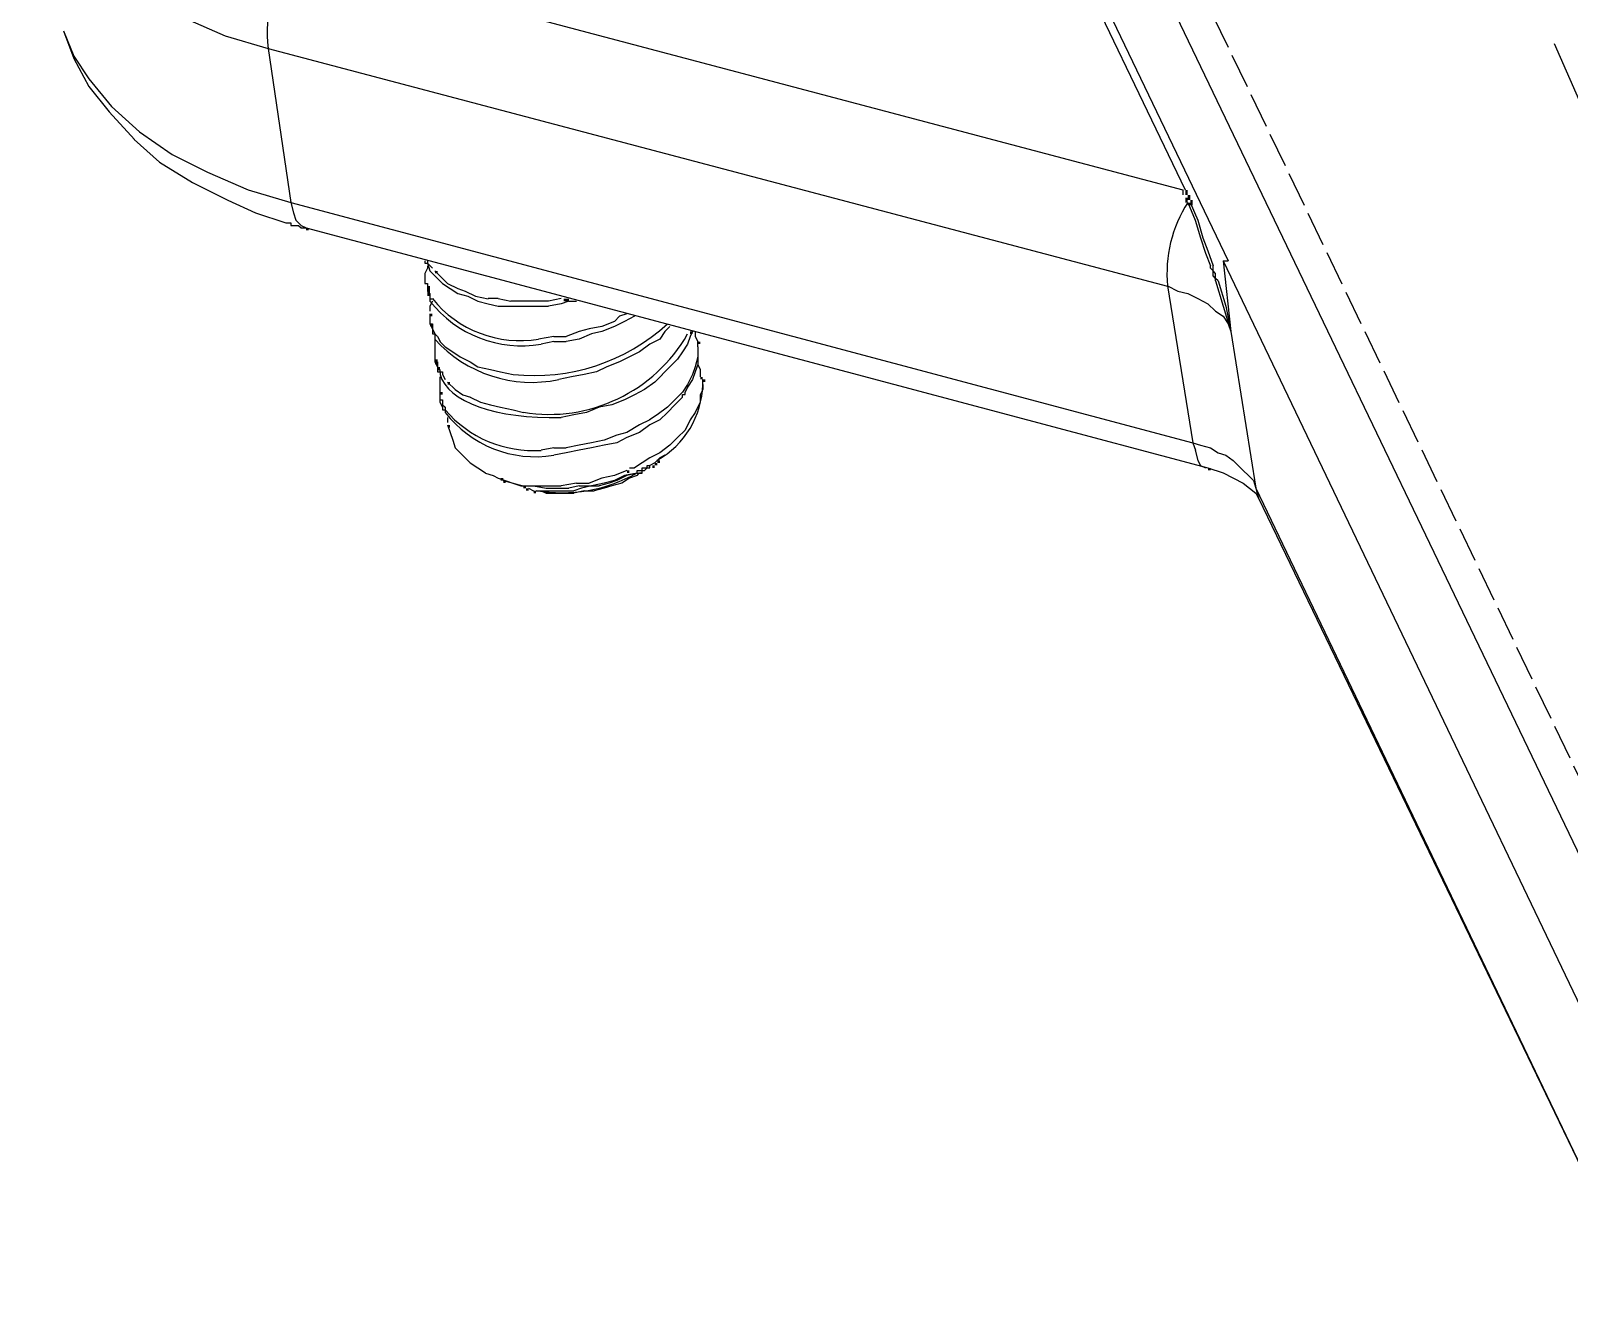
# Model space of a CAD drawing. Header units: millimetres. Extents: x 25 to 550, y -188 to 205.
# Drawn here: x 120.75 to 137.94, y -148.79 to -134.73 of the extents above; entities that cross this region are included whole.
import ezdxf

# ---------------------------------------------------------------- set-up
doc = ezdxf.new("R2010")
doc.units = ezdxf.units.MM
doc.linetypes.add('PDF_IMPORT', pattern=[1, 0.8, -0.2])
doc.layers.add('PDF_图层 1', color=7, linetype='Continuous', true_color=0x231f20)

msp = doc.modelspace()

# ---------------------------------------------------------------- linework, layer by layer
at = {"layer": 'PDF_图层 1', "color": 7, "linetype": 'PDF_IMPORT', "lineweight": -3, "ltscale": 0.486414}
msp.add_lwpolyline([(126.113, -118.255), (139.628, -146.359)], dxfattribs=at)
at = {"layer": 'PDF_图层 1', "color": 7, "lineweight": -3}
for points in [[(125.774, -118.396), (138.979, -145.879)], [(128.032, -124.604), (134.126, -137.301)], [(128.003, -124.773), (133.646, -136.511)], [(120.752, -132.645), (120.78, -132.758), (120.808, -132.843), (120.949, -133.21), (121.118, -133.52), (121.401, -133.831), (121.683, -134.113), (122.078, -134.367), (122.473, -134.592), (122.924, -134.79), (123.404, -134.931)], [(123.714, -133.887), (133.619, -136.511)], [(121.118, -134.734), (121.231, -135.044)], [(121.118, -134.734), (121.231, -135.016)], [(137.766, -134.875), (138.076, -135.58)], [(121.231, -135.016), (121.4, -135.27)], [(121.231, -135.044), (121.4, -135.354)], [(123.404, -134.931), (123.658, -136.652)], [(123.404, -134.931), (133.449, -137.584)], [(121.4, -135.27), (121.654, -135.58)], [(121.4, -135.354), (121.626, -135.637)], [(121.626, -135.637), (121.909, -135.947)], [(121.654, -135.58), (121.965, -135.862)], [(121.965, -135.862), (122.332, -136.116)], [(121.908, -135.947), (122.191, -136.201)], [(122.191, -136.201), (122.557, -136.426)], [(122.332, -136.116), (122.727, -136.314)], [(122.557, -136.426), (122.952, -136.624)], [(122.727, -136.314), (123.178, -136.511)], [(123.178, -136.511), (123.658, -136.652)], [(133.618, -136.511), (133.618, -136.567)], [(122.952, -136.624), (123.263, -136.765)], [(123.263, -136.765), (123.602, -136.878)], [(123.658, -136.652), (133.731, -139.333)], [(123.658, -136.652), (123.686, -136.765)], [(123.686, -136.765), (123.714, -136.85)], [(133.675, -136.652), (133.759, -136.85)], [(133.703, -136.652), (133.788, -136.85), (133.844, -137.047), (133.9, -137.189), (133.957, -137.357)], [(123.602, -136.878), (123.658, -136.878), (123.658, -136.906), (123.743, -136.906), (123.771, -136.934), (123.827, -136.934)], [(123.714, -136.85), (123.771, -136.906)], [(123.771, -136.906), (123.827, -136.935)], [(123.827, -136.934), (133.9, -139.615)], [(133.759, -136.85), (133.816, -137.047)], [(133.816, -137.047), (133.872, -137.216)], [(133.872, -137.216), (133.929, -137.357)], [(125.153, -137.301), (125.153, -137.33), (125.182, -137.33)], [(125.181, -137.386), (125.153, -137.442)], [(125.153, -137.442), (125.153, -137.527)], [(125.181, -137.301), (125.181, -137.33)], [(125.181, -137.329), (125.21, -137.414), (125.266, -137.47), (125.351, -137.555), (125.435, -137.612), (125.52, -137.668), (125.633, -137.696), (125.746, -137.753), (125.859, -137.781), (125.972, -137.81), (126.113, -137.81), (126.254, -137.81), (126.395, -137.81), (126.536, -137.81)], [(125.181, -137.329), (125.238, -137.386)], [(125.181, -137.357), (125.181, -137.386)], [(125.266, -137.414), (125.351, -137.499)], [(133.985, -137.527), (133.985, -137.499), (133.957, -137.47), (133.957, -137.414), (133.929, -137.386), (133.929, -137.358)], [(134.013, -137.527), (133.985, -137.499), (133.985, -137.442), (133.957, -137.414), (133.957, -137.358)], [(134.07, -137.301), (138.274, -146.076)], [(134.07, -137.301), (134.154, -138.091)], [(134.07, -137.301), (134.126, -137.301)], [(125.153, -137.527), (125.153, -137.556), (125.182, -137.556), (125.182, -137.583)], [(125.181, -137.583), (125.181, -137.64), (125.21, -137.668), (125.21, -137.696)], [(125.351, -137.499), (125.407, -137.555)], [(125.407, -137.555), (125.52, -137.611)], [(125.52, -137.611), (125.605, -137.64)], [(125.605, -137.64), (125.718, -137.696)], [(133.449, -137.583), (133.731, -139.333)], [(133.449, -137.583), (133.562, -137.64), (133.675, -137.668), (133.787, -137.724), (133.9, -137.781), (133.985, -137.866), (134.07, -137.922), (134.126, -138.007), (134.154, -138.091)], [(133.985, -137.527), (134.07, -137.809)], [(134.013, -137.527), (134.098, -137.809), (134.154, -138.091)], [(125.21, -137.696), (125.21, -137.725), (125.238, -137.725)], [(125.21, -137.696), (125.21, -137.753)], [(125.238, -137.753), (125.21, -137.809)], [(125.21, -137.809), (125.21, -137.865)], [(125.718, -137.696), (125.859, -137.725)], [(125.971, -137.724), (125.859, -137.724)], [(125.971, -137.724), (126.113, -137.753)], [(126.677, -137.724), (126.536, -137.753), (126.395, -137.753), (126.254, -137.753), (126.113, -137.753)], [(126.677, -137.781), (126.536, -137.809)], [(126.762, -137.753), (126.677, -137.781)], [(126.762, -137.753), (126.846, -137.753)], [(134.07, -137.809), (134.154, -138.091)], [(125.21, -137.894), (125.21, -137.95)], [(125.21, -137.95), (125.21, -137.979)], [(125.21, -137.978), (125.21, -138.007), (125.238, -138.007)], [(127.27, -137.978), (127.129, -138.035)], [(127.326, -137.922), (127.27, -137.978)], [(127.382, -137.978), (127.27, -138.035)], [(127.411, -137.894), (127.326, -137.922)], [(127.495, -137.922), (127.382, -137.978)], [(125.21, -138.007), (125.238, -138.063), (125.238, -138.119)], [(125.238, -138.007), (125.238, -138.063)], [(125.238, -138.063), (125.266, -138.119)], [(125.238, -138.119), (125.266, -138.119), (125.266, -138.176)], [(125.266, -138.119), (125.295, -138.148)], [(125.294, -138.148), (125.323, -138.204)], [(126.592, -138.148), (126.423, -138.176)], [(126.592, -138.148), (126.733, -138.148)], [(126.875, -138.091), (126.733, -138.148)], [(126.987, -138.063), (126.875, -138.091)], [(127.016, -138.119), (126.875, -138.176)], [(127.129, -138.035), (126.987, -138.063)], [(127.129, -138.091), (127.016, -138.119)], [(127.27, -138.035), (127.129, -138.091)], [(127.834, -138.091), (127.778, -138.176)], [(127.89, -138.035), (127.834, -138.091)], [(128.116, -138.148), (128.087, -138.232)], [(128.144, -138.091), (128.116, -138.148)], [(128.173, -138.091), (128.173, -138.148)], [(128.173, -138.148), (128.201, -138.204)], [(134.154, -138.091), (134.436, -139.841)], [(125.266, -138.176), (125.266, -138.204)], [(125.266, -138.204), (125.266, -138.289)], [(125.266, -138.289), (125.266, -138.345)], [(125.322, -138.204), (125.379, -138.261)], [(125.379, -138.261), (125.464, -138.317)], [(125.464, -138.317), (125.549, -138.373)], [(126.592, -138.204), (126.451, -138.232)], [(126.592, -138.204), (126.733, -138.204)], [(126.875, -138.176), (126.733, -138.204)], [(127.552, -138.317), (127.439, -138.373)], [(127.665, -138.232), (127.552, -138.317)], [(127.778, -138.176), (127.665, -138.232)], [(128.032, -138.317), (127.975, -138.402)], [(128.088, -138.232), (128.032, -138.317)], [(128.201, -138.261), (128.201, -138.204)], [(128.201, -138.261), (128.201, -138.345)], [(128.201, -138.261), (128.201, -138.317)], [(128.201, -138.317), (128.201, -138.373)], [(125.266, -138.345), (125.266, -138.402)], [(125.266, -138.402), (125.266, -138.43), (125.295, -138.43), (125.295, -138.515), (125.322, -138.515)], [(125.266, -138.43), (125.295, -138.486)], [(125.548, -138.373), (125.661, -138.43)], [(125.661, -138.43), (125.746, -138.486)], [(125.746, -138.486), (125.887, -138.515)], [(127.185, -138.486), (127.072, -138.543)], [(127.326, -138.43), (127.185, -138.486)], [(127.439, -138.373), (127.326, -138.43)], [(127.89, -138.486), (127.805, -138.571)], [(127.975, -138.402), (127.89, -138.486)], [(128.173, -138.486), (128.144, -138.571)], [(128.201, -138.373), (128.172, -138.486)], [(128.201, -138.458), (128.172, -138.543)], [(128.201, -138.345), (128.201, -138.458)], [(128.201, -138.458), (128.229, -138.515)], [(125.294, -138.515), (125.294, -138.543), (125.323, -138.543), (125.323, -138.571)], [(125.322, -138.515), (125.322, -138.543), (125.351, -138.543), (125.351, -138.571)], [(125.322, -138.599), (125.322, -138.599)], [(125.322, -138.599), (125.322, -138.684), (125.322, -138.768)], [(125.351, -138.571), (125.379, -138.627)], [(125.407, -138.656), (125.492, -138.74)], [(125.887, -138.515), (126, -138.543)], [(126, -138.543), (126.141, -138.571)], [(126.79, -138.599), (126.649, -138.627)], [(126.931, -138.571), (126.79, -138.599)], [(127.072, -138.543), (126.931, -138.571)], [(127.721, -138.656), (127.608, -138.74)], [(127.806, -138.571), (127.721, -138.656)], [(128.144, -138.571), (128.088, -138.684)], [(128.144, -138.627), (128.088, -138.712)], [(128.173, -138.543), (128.144, -138.627)], [(128.229, -138.515), (128.229, -138.599)], [(128.257, -138.684), (128.257, -138.627)], [(125.322, -138.768), (125.322, -138.825)], [(125.322, -138.825), (125.322, -138.853), (125.351, -138.853), (125.351, -138.91), (125.379, -138.938)], [(125.322, -138.825), (125.322, -138.881)], [(125.492, -138.74), (125.577, -138.797)], [(125.576, -138.797), (125.662, -138.825)], [(125.661, -138.825), (125.774, -138.881)], [(127.495, -138.797), (127.382, -138.853)], [(127.608, -138.74), (127.495, -138.797)], [(128.032, -138.768), (127.946, -138.853)], [(128.032, -138.825), (127.946, -138.91)], [(128.088, -138.684), (128.032, -138.768)], [(128.032, -138.825), (128.032, -138.796), (128.06, -138.796), (128.06, -138.768)], [(128.088, -138.712), (128.059, -138.768)], [(128.257, -138.74), (128.229, -138.797)], [(128.229, -138.797), (128.229, -138.881)], [(128.257, -138.684), (128.257, -138.74)], [(125.322, -138.881), (125.351, -138.938)], [(125.351, -138.938), (125.351, -138.966), (125.379, -138.966), (125.379, -138.994)], [(125.379, -138.938), (125.379, -138.966)], [(125.774, -138.881), (125.887, -138.91)], [(125.887, -138.91), (126, -138.938)], [(126, -138.938), (126.141, -138.966)], [(126.141, -138.966), (126.254, -138.994)], [(126.959, -138.994), (126.818, -139.022)], [(127.1, -138.938), (126.959, -138.994)], [(127.241, -138.91), (127.1, -138.938)], [(127.382, -138.853), (127.241, -138.91)], [(127.862, -138.938), (127.749, -139.022)], [(127.862, -138.994), (127.777, -139.079)], [(127.947, -138.853), (127.862, -138.938)], [(127.947, -138.91), (127.862, -138.994)], [(128.173, -138.994), (128.116, -139.079)], [(128.229, -138.881), (128.173, -138.994)], [(125.407, -139.051), (125.407, -139.107)], [(125.407, -139.135), (125.436, -139.22)], [(126.818, -139.022), (126.677, -139.051)], [(127.552, -139.135), (127.411, -139.22)], [(127.665, -139.079), (127.552, -139.135)], [(127.665, -139.135), (127.552, -139.22)], [(127.749, -139.022), (127.664, -139.079)], [(127.778, -139.079), (127.665, -139.135)], [(128.116, -139.079), (128.06, -139.192)], [(125.435, -139.22), (125.464, -139.305)], [(125.464, -139.305), (125.492, -139.389)], [(127.016, -139.333), (126.875, -139.361)], [(127.157, -139.305), (127.016, -139.333)], [(127.298, -139.248), (127.157, -139.305)], [(127.298, -139.333), (127.157, -139.361)], [(127.411, -139.22), (127.298, -139.248)], [(127.411, -139.276), (127.298, -139.333)], [(127.552, -139.22), (127.411, -139.276)], [(127.975, -139.276), (127.89, -139.361)], [(128.06, -139.192), (127.975, -139.276)], [(133.731, -139.333), (133.76, -139.418)], [(133.731, -139.333), (133.816, -139.361)], [(125.492, -139.389), (125.548, -139.446)], [(125.548, -139.446), (125.605, -139.502)], [(125.605, -139.502), (125.661, -139.559)], [(126.592, -139.389), (126.451, -139.418)], [(126.592, -139.389), (126.733, -139.389)], [(126.733, -139.446), (126.592, -139.474)], [(126.875, -139.361), (126.733, -139.389)], [(126.875, -139.418), (126.733, -139.446)], [(127.016, -139.389), (126.875, -139.418)], [(127.157, -139.361), (127.016, -139.389)], [(127.665, -139.502), (127.58, -139.559)], [(127.778, -139.446), (127.665, -139.502)], [(127.834, -139.474), (127.778, -139.502), (127.721, -139.559)], [(127.89, -139.361), (127.778, -139.446)], [(133.759, -139.418), (133.788, -139.53)], [(133.787, -139.53), (133.816, -139.587)], [(133.816, -139.361), (133.929, -139.389)], [(133.929, -139.389), (134.013, -139.446)], [(134.013, -139.446), (134.098, -139.474)], [(134.098, -139.474), (134.183, -139.53)], [(134.183, -139.53), (134.239, -139.587)], [(125.661, -139.559), (125.746, -139.615)], [(125.746, -139.615), (125.831, -139.671)], [(125.83, -139.672), (125.916, -139.7)], [(125.915, -139.7), (125.971, -139.728)], [(127.27, -139.7), (127.129, -139.728)], [(127.411, -139.643), (127.27, -139.7)], [(127.382, -139.7), (127.27, -139.756)], [(127.411, -139.7), (127.298, -139.756)], [(127.524, -139.672), (127.382, -139.7)], [(127.524, -139.672), (127.411, -139.7)], [(127.439, -139.615), (127.495, -139.615)], [(127.524, -139.7), (127.439, -139.728)], [(127.58, -139.559), (127.495, -139.615)], [(127.524, -139.672), (127.524, -139.643), (127.58, -139.643), (127.58, -139.615), (127.636, -139.615), (127.636, -139.586), (127.665, -139.586)], [(127.524, -139.672), (127.552, -139.672), (127.58, -139.672), (127.58, -139.643), (127.608, -139.643), (127.636, -139.615), (127.665, -139.615), (127.665, -139.586)], [(127.524, -139.7), (127.552, -139.671), (127.58, -139.671), (127.58, -139.643), (127.608, -139.643)], [(127.721, -139.559), (127.665, -139.587)], [(133.816, -139.587), (133.872, -139.615)], [(133.9, -139.615), (134.07, -139.671), (134.295, -139.784)], [(134.239, -139.587), (134.295, -139.643)], [(134.295, -139.643), (134.352, -139.7)], [(134.352, -139.7), (134.408, -139.756)], [(125.971, -139.728), (126.225, -139.813)], [(126.028, -139.756), (126.141, -139.784)], [(126.141, -139.784), (126.254, -139.813)], [(126.225, -139.813), (126.254, -139.813)], [(126.254, -139.813), (126.395, -139.813), (126.536, -139.813), (126.677, -139.813)], [(126.254, -139.813), (126.367, -139.813), (126.508, -139.841), (126.621, -139.841), (126.762, -139.841)], [(126.31, -139.841), (126.367, -139.869)], [(126.395, -139.869), (126.451, -139.869), (126.508, -139.897), (126.621, -139.897), (126.733, -139.897), (126.818, -139.897)], [(126.395, -139.869), (126.479, -139.869), (126.536, -139.869), (126.621, -139.869), (126.705, -139.869), (126.818, -139.869)], [(126.846, -139.784), (126.677, -139.813)], [(126.875, -139.813), (126.762, -139.841)], [(126.903, -139.841), (126.818, -139.869)], [(126.931, -139.869), (126.818, -139.897)], [(126.846, -139.784), (126.987, -139.784)], [(126.875, -139.813), (127.016, -139.813)], [(127.016, -139.813), (126.903, -139.841)], [(126.931, -139.869), (127.044, -139.869)], [(127.129, -139.728), (126.987, -139.784)], [(127.157, -139.784), (127.016, -139.813)], [(127.016, -139.813), (127.1, -139.813)], [(127.157, -139.841), (127.044, -139.869)], [(127.213, -139.784), (127.1, -139.813)], [(127.27, -139.756), (127.157, -139.784)], [(127.241, -139.813), (127.157, -139.841)], [(127.298, -139.756), (127.213, -139.784)], [(127.354, -139.784), (127.241, -139.813)], [(127.439, -139.728), (127.354, -139.784)], [(134.295, -139.784), (134.436, -139.897), (134.465, -139.953)], [(134.408, -139.756), (134.436, -139.841)], [(134.436, -139.841), (138.669, -148.672)], [(134.436, -139.841), (134.465, -139.953)], [(134.465, -139.954), (138.725, -148.785)]]:
    msp.add_lwpolyline(points, dxfattribs=at)
for centre, radius, start, end in [((124.711, -134.751), 1.319, 139.0551, 187.8449), ((134.909, -137.444), 1.467, 147.3085, 185.4376), ((126.232, -136.955), 1.296, 217.9809, 279.7696), ((126.218, -136.933), 1.26, 218.9151, 279.3911), ((126.377, -136.381), 2.202, 263.8579, 312.4193), ((126.541, -137.236), 1.781, 260.7354, 330.2711), ((126.348, -137.204), 1.455, 221.9233, 281.9098), ((127.264, -138.663), 0.993, 299.2402, 358.8323), ((126.367, -138.12), 1.301, 220.6013, 273.7314), ((126.39, -138.211), 1.279, 217.7618, 279.0956), ((126.679, -138.169), 1.723, 260.5085, 299.344)]:
    msp.add_arc(centre, radius, start, end, dxfattribs=at)
msp.add_ellipse((127.077, -138.272), major_axis=(1.762, 0.263), ratio=0.416856, start_param=3.190936, end_param=4.421838, dxfattribs=at)
at = {"layer": 'PDF_图层 1', "color": 7, "lineweight": -3, "transparency": 33554559}
for points in [[(133.646, -136.511), (133.646, -136.54), (133.675, -136.511), (133.675, -136.54)], [(133.646, -136.511), (133.646, -136.568), (133.675, -136.511), (133.675, -136.568)], [(133.646, -136.596), (133.646, -136.652), (133.675, -136.596), (133.675, -136.652)], [(133.675, -136.568), (133.675, -136.596), (133.703, -136.568), (133.703, -136.596)], [(133.675, -136.568), (133.675, -136.624), (133.703, -136.568), (133.703, -136.624)], [(133.675, -136.652), (133.675, -136.681), (133.703, -136.652), (133.703, -136.681)], [(133.703, -136.624), (133.703, -136.653), (133.731, -136.624), (133.731, -136.653)], [(133.703, -136.652), (133.703, -136.681), (133.731, -136.652), (133.731, -136.681)], [(123.827, -136.934), (123.827, -136.963), (123.855, -136.934), (123.855, -136.963)], [(123.827, -136.934), (123.827, -136.963), (123.855, -136.934), (123.855, -136.963)], [(125.266, -137.414), (125.266, -137.443), (125.295, -137.414), (125.295, -137.443)], [(125.182, -137.583), (125.182, -137.696), (125.21, -137.583), (125.21, -137.696)], [(126.705, -137.724), (126.705, -137.753), (126.762, -137.724), (126.762, -137.753)], [(125.21, -137.894), (125.21, -137.922), (125.238, -137.894), (125.238, -137.922)], [(125.21, -138.007), (125.21, -138.035), (125.238, -138.007), (125.238, -138.035)], [(125.21, -138.007), (125.21, -138.035), (125.238, -138.007), (125.238, -138.035)], [(128.116, -138.091), (128.116, -138.119), (128.144, -138.091), (128.144, -138.119)], [(128.201, -138.204), (128.201, -138.232), (128.229, -138.204), (128.229, -138.232)], [(128.201, -138.204), (128.201, -138.232), (128.229, -138.204), (128.229, -138.232)], [(125.266, -138.402), (125.266, -138.458), (125.295, -138.402), (125.295, -138.458)], [(125.294, -138.486), (125.294, -138.515), (125.323, -138.486), (125.323, -138.515)], [(125.407, -138.656), (125.407, -138.684), (125.435, -138.656), (125.435, -138.684)], [(128.229, -138.599), (128.229, -138.627), (128.257, -138.599), (128.257, -138.627)], [(128.257, -138.627), (128.257, -138.656), (128.286, -138.627), (128.286, -138.656)], [(125.323, -138.768), (125.323, -138.797), (125.351, -138.768), (125.351, -138.797)], [(125.323, -138.768), (125.323, -138.797), (125.351, -138.768), (125.351, -138.797)], [(125.407, -139.135), (125.407, -139.164), (125.435, -139.135), (125.435, -139.164)], [(127.749, -139.53), (127.749, -139.559), (127.778, -139.53), (127.778, -139.559)], [(127.411, -139.643), (127.411, -139.671), (127.439, -139.643), (127.439, -139.671)], [(127.693, -139.587), (127.693, -139.615), (127.721, -139.587), (127.721, -139.615)], [(127.721, -139.558), (127.721, -139.587), (127.749, -139.558), (127.749, -139.587)], [(133.9, -139.615), (133.9, -139.643), (133.929, -139.615), (133.929, -139.643)], [(133.9, -139.615), (133.9, -139.643), (133.929, -139.615), (133.929, -139.643)], [(126, -139.728), (126, -139.756), (126.028, -139.728), (126.028, -139.756)], [(126.028, -139.756), (126.028, -139.784), (126.057, -139.756), (126.057, -139.784)], [(126.254, -139.812), (126.254, -139.841), (126.282, -139.812), (126.282, -139.841)], [(126.282, -139.841), (126.282, -139.869), (126.311, -139.841), (126.311, -139.869)], [(126.367, -139.869), (126.367, -139.897), (126.395, -139.869), (126.395, -139.897)]]:
    msp.add_solid(points, dxfattribs=at)

doc.saveas('drawing.dxf')
